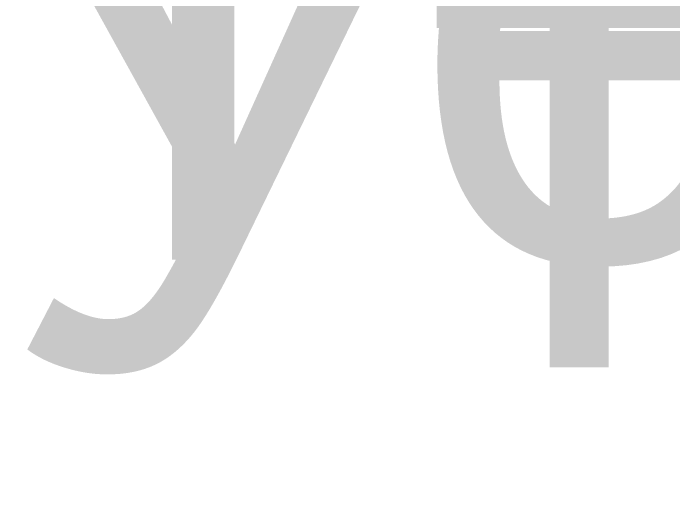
# Model space of a CAD drawing. Header units: metres. Extents: x 1981 to 7362, y 1229 to 3678.
# Drawn here: x 2642.3 to 2734.1, y 2536.6 to 2606.2 of the extents above; entities that cross this region are included whole.
import ezdxf
from ezdxf.enums import TextEntityAlignment as Align

# ---------------------------------------------------------------- set-up
doc = ezdxf.new("R2018")
doc.units = ezdxf.units.M
doc.layers.add('Форматы', color=7, linetype='Continuous')
doc.styles.add('GOST-2.304_Type-B', font='GOST Common.ttf')
doc.styles.get("Standard").update_dxf_attribs({"font": 'GOST Common.ttf'})

# ---------------------------------------------------------------- blocks, each defined once
blk = doc.blocks.new('*U142')
at = {"style": 'GOST-2.304_Type-B'}
blk.add_attdef('РАЗРАБОТАЛ', text='', height=2.5, dxfattribs=at).set_placement((40.501, -264.224), align=Align.MIDDLE_LEFT)
at = {"style": 'GOST-2.304_Type-B', "flags": 8}
for tag, height, p in [('ДАТА', 2.5, (80.074, -264.402)), ('ЛИСТ', 3, (176.388, -271.915)), ('ЛИСТОВ', 3, (193.888, -271.915)), ('ФОРМАТ', 3, (170.972, -294.745))]:
    blk.add_attdef(tag, text='', height=height, dxfattribs=at).set_placement(p, align=Align.MIDDLE_CENTER)
at = {"style": 'GOST-2.304_Type-B'}
blk.add_attdef('ПРОВЕРИЛ', (40.749, -270.729), '', height=2.5, dxfattribs=at)
at = {"lineweight": 30, "flags": 104}
for tag, p in [('ТЕПЛОВЫЕ_СЕТИ', (120, -269.5)), ('ИМЯ_ЧЕРТЕЖА', (120, -284.5))]:
    blk.add_attdef(tag, text='', height=3, dxfattribs=at).set_placement(p, align=Align.MIDDLE_CENTER)

msp = doc.modelspace()

# ---------------------------------------------------------------- block references
at = {"layer": 'Форматы'}
ref = msp.add_blockref('*U142', (2520.198, 2911.419), dxfattribs=at)
lines = msp.add_mtext('Уточнение данных', dxfattribs={"layer": '0', "insert": (2640.198, 2626.919), "char_height": 70, "attachment_point": 1})
ref.add_attrib('ИМЯ_ЧЕРТЕЖА', '', (2640.198, 2626.919), dxfattribs={"flags": 104}).embed_mtext(lines)
lines = msp.add_mtext('Тепломеханические решения тепловых сетей', dxfattribs={"layer": '0', "insert": (2640.198, 2641.919), "char_height": 70, "attachment_point": 1})
ref.add_attrib('ТЕПЛОВЫЕ_СЕТИ', '', (2640.198, 2641.919), dxfattribs={"flags": 104}).embed_mtext(lines)

doc.saveas('drawing.dxf')
